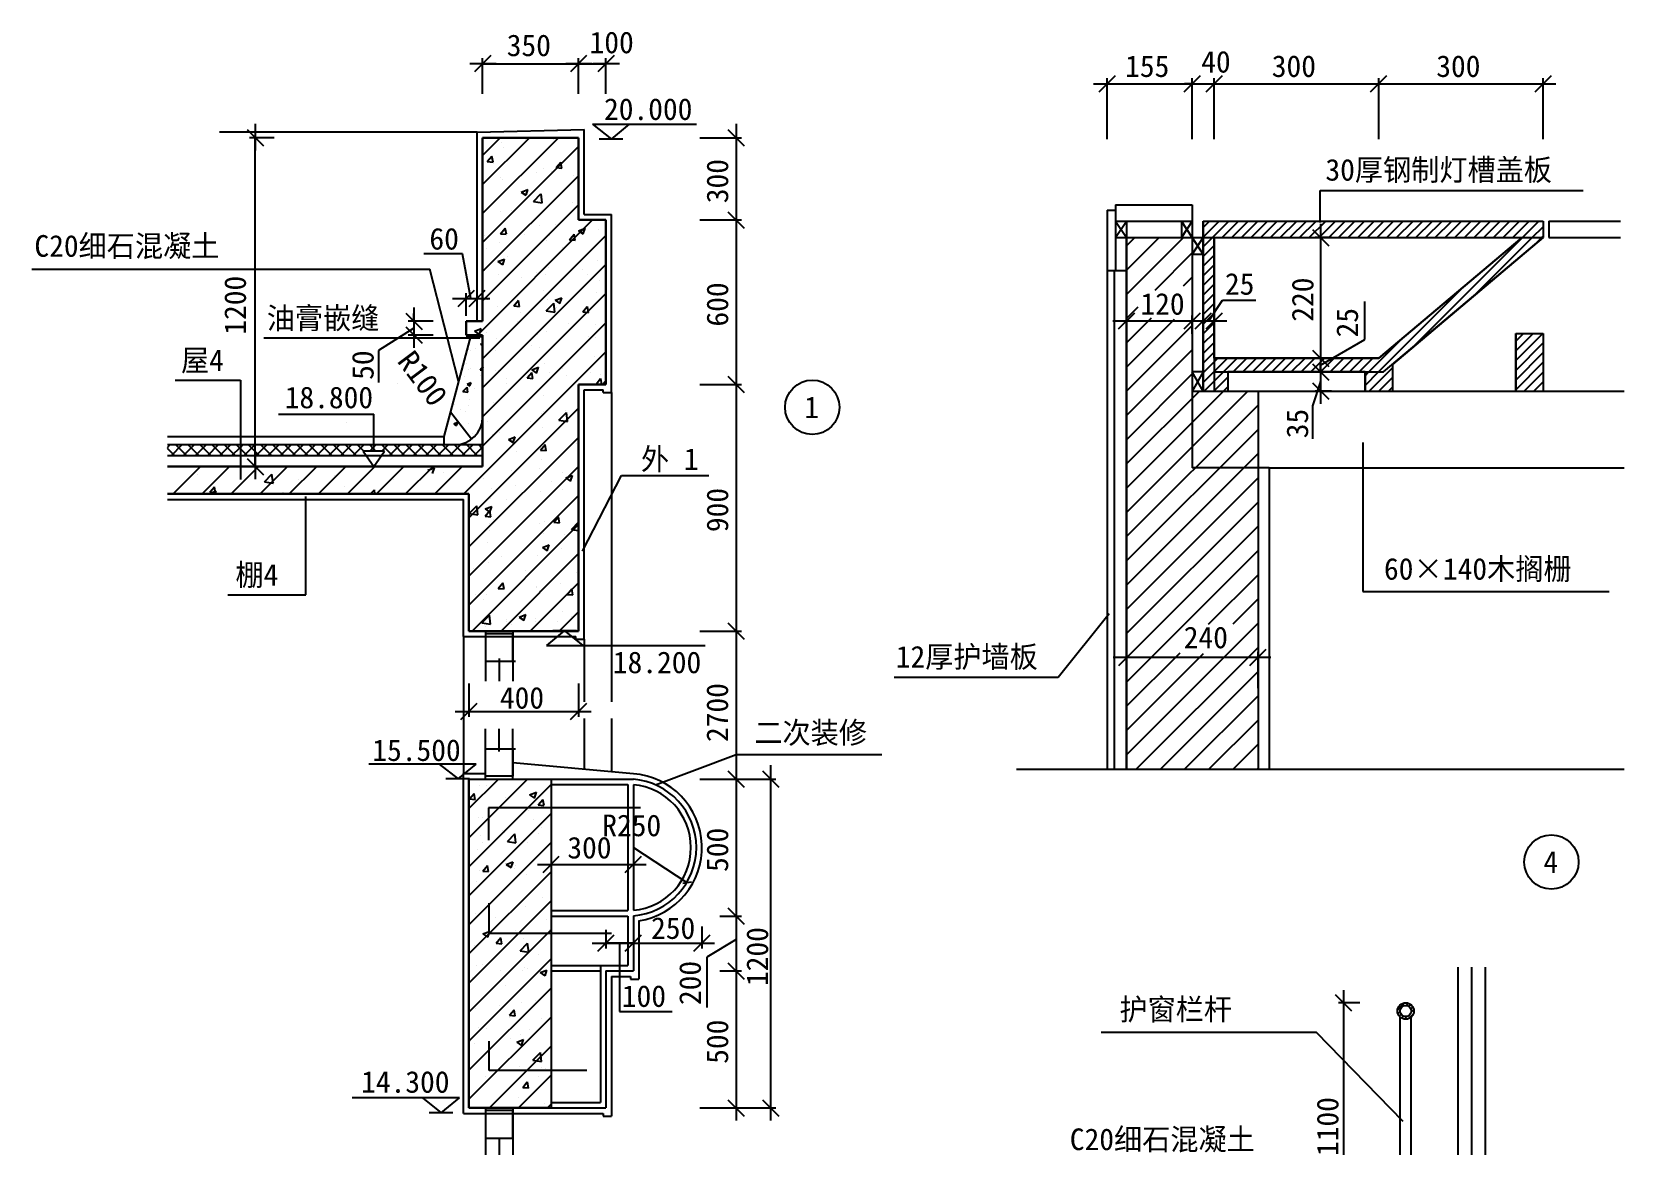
# Model space of a CAD drawing. Header units: metres. Extents: x -3982 to 122908, y 2504 to 184185.
# Drawn here: x -3982 to 112192, y 102941 to 184185 of the extents above; entities that cross this region are included whole.
import ezdxf

# ---------------------------------------------------------------- set-up
doc = ezdxf.new("R2010")
doc.units = ezdxf.units.M
for name, color, linetype in [('1', 4, 'Continuous'), ('BLOCK', 7, 'Continuous'), ('CUXING', 1, 'Continuous'), ('DIM', 3, 'Continuous'), ('TEXT', 7, 'Continuous')]:
    doc.layers.add(name, color=color, linetype=linetype)

# ---------------------------------------------------------------- blocks, each defined once
blk = doc.blocks.new('_DIMX')
blk.add_line((-111.11, 0), (102.7, 0))
blk.add_lwpolyline([(-65.71, -65.18), (66.45, 67.04)])

msp = doc.modelspace()

# ---------------------------------------------------------------- linework, layer by layer
for p, q in [((28904.41, 179660.77), (28904.41, 182260.77)), ((28904.41, 181860.77), (35904.41, 181860.77)), ((35904.41, 179660.77), (35904.41, 182260.77)), ((35904.41, 179660.77), (35904.41, 182260.77)), ((35904.41, 181860.77), (37904.41, 181860.77)), ((37904.41, 179660.77), (37904.41, 182260.77)), ((74484.27, 176348.04), (74484.27, 180802.23)), ((74484.27, 180402.23), (80684.27, 180402.23)), ((80684.27, 180402.23), (80124.27, 180402.23)), ((80684.27, 176348.04), (80684.27, 180802.23)), ((80684.27, 176348.04), (80684.27, 180802.23)), ((80684.27, 180402.23), (82284.27, 180402.23)), ((82284.27, 176348.04), (82284.27, 180802.23)), ((82284.27, 176348.04), (82284.27, 180802.23)), ((82284.27, 180402.23), (82844.27, 180402.23)), ((82284.27, 180402.23), (94284.27, 180402.23)), ((94284.27, 176348.04), (94284.27, 180802.23)), ((94284.27, 176348.04), (94284.27, 180802.23)), ((94284.27, 180402.23), (106284.27, 180402.23)), ((106284.27, 176348.04), (106284.27, 180802.23)), ((36927.6, 177447.55), (44519.66, 177447.55)), ((47674.55, 176180.77), (47114.55, 176740.77)), ((13704.41, 176460.77), (11904.41, 176460.77)), ((12304.41, 152460.77), (12304.41, 176460.77)), ((28904.41, 175170.18), (30194.99, 176460.77)), ((28904.41, 170927.54), (34437.63, 176460.77)), ((28904.41, 173048.86), (32316.31, 176460.77)), ((28904.41, 163060.77), (28904.41, 176460.77)), ((28904.41, 176460.77), (35904.41, 176460.77)), ((28904.41, 168806.22), (35904.41, 175806.22)), ((30295.52, 176110.91), (30295.52, 176110.91)), ((30414.08, 175768.76), (30414.08, 175768.76)), ((32047.9, 176341.61), (32047.9, 176341.61)), ((34049.78, 176293.59), (34049.78, 176293.59)), ((35904.41, 176460.77), (35904.41, 170460.77)), ((44743.23, 176460.77), (47794.55, 176460.77)), ((47394.55, 176460.77), (47394.55, 170460.77)), ((29244.98, 174720.92), (29582.45, 175123.09)), ((29244.98, 174720.92), (29663.38, 174684.31)), ((29666.07, 174682.42), (29585.13, 175121.2)), ((34265.8, 174281.65), (34603.27, 174683.82)), ((34265.8, 174281.65), (34684.21, 174245.05)), ((34686.89, 174243.15), (34605.95, 174681.93)), ((28904.41, 166684.9), (35904.41, 173684.9)), ((29297.95, 173496.06), (29297.95, 173496.06)), ((30206.41, 173580.73), (30206.41, 173580.73)), ((30328.96, 173438.5), (30328.96, 173438.5)), ((31825.2, 173894.5), (31825.2, 173894.5)), ((32857.53, 173929.76), (32857.53, 173929.76)), ((33380.26, 174196.8), (33380.26, 174196.8)), ((33964.67, 173963.34), (33964.67, 173963.34)), ((35561.96, 173736.62), (35561.96, 173736.62)), ((31722.22, 172492.04), (32212.35, 172680.18)), ((31722.22, 172492.04), (32070.42, 172257.18)), ((32073.11, 172255.3), (32215.04, 172678.3)), ((32618.01, 171801.11), (33163.23, 172369.35)), ((33243.29, 171702.56), (33165.95, 172367.35)), ((28904.41, 164563.58), (35904.41, 171563.58)), ((30243.84, 171108.24), (30243.84, 171108.24)), ((31016.05, 171168.87), (31016.05, 171168.87)), ((32618.01, 171801.11), (33240.57, 171704.56)), ((33879.55, 171633.08), (33879.55, 171633.08)), ((35436.9, 171750.89), (35436.9, 171750.89)), ((28522.92, 162060.77), (36922.92, 170460.77)), ((30216.24, 169455.57), (30553.7, 169857.74)), ((30462.06, 170317.54), (30462.06, 170317.54)), ((30637.32, 169417.08), (30556.38, 169855.86)), ((33091.24, 170020.15), (33091.24, 170020.15)), ((34198.81, 170159.65), (34198.81, 170159.65)), ((35900.57, 169673.71), (36390.7, 169861.85)), ((35900.57, 169673.71), (36248.77, 169438.84)), ((35904.41, 170460.77), (37904.41, 170460.77)), ((36251.45, 169436.96), (36393.39, 169859.97)), ((37388.48, 169795.7), (37388.48, 169795.7)), ((37904.41, 170460.77), (37904.41, 158460.77)), ((44743.23, 170460.77), (47794.55, 170460.77)), ((44743.23, 170460.77), (47794.55, 170460.77)), ((47394.55, 170460.77), (47394.55, 158460.77)), ((81484.27, 169209.08), (82644.16, 170368.97)), ((81484.27, 169916.19), (81937.05, 170368.97)), ((81484.27, 170368.97), (106284.27, 170368.97)), ((81484.27, 157968.97), (81484.27, 170368.97)), ((82151.27, 169168.97), (83351.27, 170368.97)), ((82858.37, 169168.97), (84058.37, 170368.97)), ((83565.48, 169168.97), (84765.48, 170368.97)), ((84272.59, 169168.97), (85472.59, 170368.97)), ((84979.69, 169168.97), (86179.69, 170368.97)), ((85686.8, 169168.97), (86886.8, 170368.97)), ((86393.91, 169168.97), (87593.91, 170368.97)), ((87101.01, 169168.97), (88301.01, 170368.97)), ((87808.12, 169168.97), (89008.12, 170368.97)), ((88515.23, 169168.97), (89715.23, 170368.97)), ((89222.33, 169168.97), (90422.33, 170368.97)), ((89929.44, 169168.97), (91129.44, 170368.97)), ((90636.55, 169168.97), (91836.55, 170368.97)), ((91343.65, 169168.97), (92543.65, 170368.97)), ((92050.76, 169168.97), (93250.76, 170368.97)), ((92757.87, 169168.97), (93957.87, 170368.97)), ((93464.97, 169168.97), (94664.97, 170368.97)), ((94172.08, 169168.97), (95372.08, 170368.97)), ((94879.19, 169168.97), (96079.19, 170368.97)), ((95586.29, 169168.97), (96786.29, 170368.97)), ((96293.4, 169168.97), (97493.4, 170368.97)), ((97000.51, 169168.97), (98200.51, 170368.97)), ((97707.62, 169168.97), (98907.62, 170368.97)), ((98414.72, 169168.97), (99614.72, 170368.97)), ((99121.83, 169168.97), (100321.83, 170368.97)), ((99828.94, 169168.97), (101028.94, 170368.97)), ((100536.04, 169168.97), (101736.04, 170368.97)), ((101243.15, 169168.97), (102443.15, 170368.97)), ((101950.26, 169168.97), (103150.26, 170368.97)), ((102657.36, 169168.97), (103857.36, 170368.97)), ((103364.47, 169168.97), (104564.47, 170368.97)), ((104071.58, 169168.97), (105271.58, 170368.97)), ((104778.68, 169168.97), (105978.68, 170368.97)), ((105485.79, 169168.97), (106284.27, 169967.45)), ((106284.27, 170368.97), (106284.27, 169168.97)), ((28904.41, 160320.94), (37904.41, 169320.94)), ((29008.94, 169319.41), (29008.94, 169319.41)), ((30158.72, 168777.99), (30158.72, 168777.99)), ((30216.24, 169455.57), (30634.64, 169418.97)), ((31937.99, 169377.26), (31937.99, 169377.26)), ((33595.41, 168990.01), (33595.41, 168990.01)), ((33794.43, 169302.82), (33794.43, 169302.82)), ((34768.55, 168483.18), (34768.55, 168483.18)), ((35237.06, 169016.31), (35574.53, 169418.48)), ((35237.06, 169016.31), (35655.47, 168979.7)), ((35347.79, 169220.71), (35347.79, 169220.71)), ((35658.14, 168977.81), (35577.2, 169416.59)), ((35674.75, 169219.38), (35674.75, 169219.38)), ((75884.27, 168558.83), (76494.41, 169168.97)), ((75884.27, 165023.29), (80029.95, 169168.97)), ((75884.27, 166791.06), (78262.18, 169168.97)), ((75884.27, 130368.97), (75884.27, 169168.97)), ((75884.27, 169168.97), (80684.27, 169168.97)), ((80684.27, 169168.97), (80684.27, 157968.97)), ((81484.27, 168501.97), (82151.27, 169168.97)), ((81484.27, 167794.87), (82284.27, 168594.87)), ((82284.27, 169168.97), (104744.79, 169168.97)), ((82284.27, 160368.97), (82284.27, 169168.97)), ((90840.91, 169168.97), (89640.86, 169168.97)), ((90040.86, 169168.97), (90040.86, 160368.97)), ((104744.79, 169168.97), (94284.27, 160368.97)), ((106284.27, 169168.97), (95284.27, 159915.13)), ((96799.76, 161190.05), (104778.68, 169168.97)), ((101254.21, 164937.38), (105485.79, 169168.97)), ((27432.37, 167992.87), (24620.4, 167992.87)), ((28034.93, 164725.84), (27432.37, 167992.87)), ((29174.56, 168407.99), (29174.56, 168407.99)), ((30019.02, 167415.99), (30509.15, 167604.13)), ((30019.02, 167415.99), (30367.21, 167181.13)), ((30369.9, 167179.25), (30511.83, 167602.26)), ((30686.25, 167782.45), (30686.25, 167782.45)), ((37303.37, 167465.44), (37303.37, 167465.44)), ((77962.82, 165334.08), (80684.27, 168055.53)), ((81484.27, 167087.76), (82284.27, 167887.76)), ((28904.41, 158199.62), (37904.41, 167199.62)), ((29069.4, 166759.37), (29069.4, 166759.37)), ((30073.6, 166447.73), (30073.6, 166447.73)), ((31753.93, 166229.13), (31753.93, 166229.13)), ((32806.15, 166601.49), (32806.15, 166601.49)), ((33506.31, 166459.83), (33506.31, 166459.83)), ((33709.31, 166972.57), (33709.31, 166972.57)), ((36157.43, 166808.86), (36157.43, 166808.86)), ((36542.91, 166443.61), (36542.91, 166443.61)), ((80047.42, 165650.91), (80684.27, 166287.76)), ((81484.27, 166380.65), (82284.27, 167180.65)), ((81484.27, 165673.55), (82284.27, 166473.55)), ((27704.41, 163467.01), (27704.41, 165125.84)), ((28904.41, 163467.01), (28904.41, 165125.84)), ((28904.41, 156078.3), (37904.41, 165078.3)), ((33359.61, 165332.76), (33359.61, 165332.76)), ((37218.25, 165135.18), (37218.25, 165135.18)), ((37441.92, 166033.49), (37441.92, 166033.49)), ((81484.27, 164966.44), (82284.27, 165766.44)), ((81484.27, 164259.33), (82284.27, 165059.33)), ((94271.58, 159368.97), (100503.83, 165601.22)), ((27704.41, 164725.84), (28904.41, 164725.84)), ((29277.31, 164632.02), (29277.31, 164632.02)), ((29988.48, 164117.47), (29988.48, 164117.47)), ((31187.5, 164190.23), (31524.96, 164592.4)), ((31187.5, 164190.23), (31605.9, 164153.62)), ((31608.58, 164151.73), (31527.64, 164590.51)), ((33546.07, 163823.65), (34091.29, 164391.88)), ((33546.07, 163823.65), (34168.62, 163727.1)), ((33624.19, 164642.31), (33624.19, 164642.31)), ((34171.33, 163725.1), (34094, 164389.89)), ((34197.37, 164597.66), (34687.5, 164785.8)), ((34197.37, 164597.66), (34545.56, 164362.79)), ((34315.94, 164047.98), (34315.94, 164047.98)), ((34548.24, 164360.92), (34690.18, 164783.92)), ((36208.32, 163750.96), (36545.79, 164153.13)), ((36629.4, 163712.46), (36548.46, 164151.24)), ((75884.27, 163255.53), (76734.99, 164106.25)), ((81484.27, 163552.23), (82284.27, 164352.23)), ((81884.27, 163087.31), (82882.3, 164599.23)), ((82882.3, 164599.23), (85316.04, 164599.23)), ((93260.75, 161731.82), (93260.75, 164518.29)), ((25304.41, 163060.77), (23484.51, 163060.77)), ((23884.51, 163060.77), (23884.51, 163620.77)), ((23884.51, 163060.77), (23884.51, 162060.77)), ((27704.41, 162060.77), (27704.41, 163060.77)), ((27704.41, 163060.77), (28904.41, 163060.77)), ((28904.41, 153956.98), (37904.41, 162956.98)), ((29912.44, 163468.24), (29912.44, 163468.24)), ((31443.01, 163024.52), (31443.01, 163024.52)), ((31664.82, 163698.95), (31664.82, 163698.95)), ((35179.77, 162866.64), (35179.77, 162866.64)), ((36208.32, 163750.96), (36626.72, 163714.36)), ((37133.13, 162804.93), (37133.13, 162804.93)), ((75884.27, 162136.28), (75884.27, 163487.31)), ((75884.27, 161487.76), (77700.95, 163304.44)), ((75884.27, 159719.99), (79376.31, 163212.03)), ((75884.27, 163087.31), (80684.27, 163087.31)), ((75884.27, 157952.23), (80684.27, 162752.23)), ((80684.27, 162136.28), (80684.27, 163487.31)), ((81484.27, 162845.12), (82284.27, 163645.12)), ((81484.27, 162326.48), (81484.27, 163487.31)), ((81484.27, 163087.31), (82284.27, 163087.31)), ((81484.27, 162138.01), (82284.27, 162938.01)), ((82284.27, 162326.48), (82284.27, 163487.31)), ((23884.51, 162560.77), (21297.45, 160935.54)), ((25304.41, 162060.77), (23484.51, 162060.77)), ((23884.51, 162060.77), (23884.51, 161500.77)), ((28904.41, 162060.77), (27704.41, 162060.77)), ((28315.81, 162339.94), (28805.94, 162528.08)), ((28315.81, 162339.94), (28664.01, 162105.08)), ((28666.68, 162103.2), (28808.62, 162526.21)), ((28904.41, 152460.77), (28904.41, 162060.77)), ((29182.19, 162242.13), (29182.19, 162242.13)), ((29903.36, 161787.22), (29903.36, 161787.22)), ((32918.94, 162084.25), (32918.94, 162084.25)), ((33539.07, 162312.05), (33539.07, 162312.05)), ((36655.7, 161926.36), (36655.7, 161926.36)), ((36895.31, 161869.11), (36895.31, 161869.11)), ((37152.91, 161856.85), (37152.91, 161856.85)), ((81484.27, 161430.91), (82284.27, 162230.91)), ((81484.27, 160723.8), (82284.27, 161523.8)), ((90040.86, 159868.97), (93260.75, 161731.82)), ((93564.47, 159368.97), (96049.39, 161853.88)), ((104284.27, 160189.28), (106263.96, 162168.97)), ((104284.27, 160896.38), (105556.86, 162168.97)), ((104284.27, 161603.49), (104849.75, 162168.97)), ((104284.27, 157968.97), (104284.27, 162168.97)), ((104284.27, 162168.97), (106284.27, 162168.97)), ((104284.27, 159482.17), (106284.27, 161482.17)), ((106284.27, 162168.97), (106284.27, 157968.97)), ((21297.45, 160935.54), (21297.45, 158598.82)), ((26367.62, 161339.09), (26367.62, 161339.09)), ((27529.52, 150460.77), (37904.41, 160835.66)), ((27898.33, 160992.55), (27898.33, 160992.55)), ((28051.6, 160914.25), (28051.6, 160914.25)), ((28396.66, 161066), (28396.66, 161066)), ((28749.11, 161385.07), (28910.08, 161446.86)), ((28749.11, 161385.07), (28912.44, 161274.91)), ((28899.69, 161124.38), (28899.69, 161124.38)), ((28988.3, 160455.38), (28988.3, 160455.38)), ((29823.33, 160938.07), (29823.33, 160938.07)), ((32474.46, 161287.1), (32474.46, 161287.1)), ((33070.6, 161156.11), (33070.6, 161156.11)), ((37048.01, 160474.67), (37048.01, 160474.67)), ((75884.27, 156184.46), (80684.27, 160984.46)), ((81484.27, 160016.69), (82284.27, 160816.69)), ((82284.27, 159402.48), (83250.76, 160368.97)), ((82284.27, 160109.59), (82543.65, 160368.97)), ((94284.27, 160368.97), (82284.27, 160368.97)), ((82957.87, 159368.97), (83957.87, 160368.97)), ((83664.97, 159368.97), (84664.97, 160368.97)), ((84372.08, 159368.97), (85372.08, 160368.97)), ((85079.19, 159368.97), (86079.19, 160368.97)), ((85786.29, 159368.97), (86786.29, 160368.97)), ((86493.4, 159368.97), (87493.4, 160368.97)), ((87200.51, 159368.97), (88200.51, 160368.97)), ((87907.62, 159368.97), (88907.62, 160368.97)), ((88614.72, 159368.97), (89614.72, 160368.97)), ((89321.83, 159368.97), (90321.83, 160368.97)), ((90840.91, 160368.97), (89640.86, 160368.97)), ((90840.91, 160368.97), (89640.86, 160368.97)), ((90028.94, 159368.97), (91028.94, 160368.97)), ((90040.86, 160368.97), (90040.86, 159368.97)), ((90736.04, 159368.97), (91736.04, 160368.97)), ((91443.15, 159368.97), (92443.15, 160368.97)), ((92150.26, 159368.97), (93150.26, 160368.97)), ((92857.36, 159368.97), (93857.36, 160368.97)), ((104284.27, 158775.06), (106284.27, 160775.06)), ((27764.21, 160000.89), (27764.21, 160000.89)), ((27847.41, 159546.74), (27847.41, 159546.74)), ((28002.96, 159582.67), (28002.96, 159582.67)), ((28721.96, 159530.11), (28914.8, 159759.93)), ((28721.96, 159530.11), (28936.61, 159511.34)), ((28934.47, 159667), (28917.7, 159757.92)), ((29818.24, 159456.96), (29818.24, 159456.96)), ((30050.35, 159466.36), (30050.35, 159466.36)), ((32158.76, 158924.88), (32496.22, 159327.05)), ((32494.16, 159521.61), (32984.29, 159709.75)), ((32494.16, 159521.6), (32842.36, 159286.74)), ((32579.83, 158886.38), (32498.89, 159325.16)), ((32845.03, 159284.87), (32986.97, 159707.87)), ((33453.95, 159981.79), (33453.95, 159981.79)), ((33787.1, 159308.48), (33787.1, 159308.48)), ((34747.91, 159619.14), (34747.91, 159619.14)), ((36806.2, 159338.93), (36806.2, 159338.93)), ((75884.27, 154416.69), (80684.27, 159216.69)), ((81484.27, 159309.59), (82284.27, 160109.59)), ((81484.27, 158602.48), (82284.27, 159402.48)), ((82284.27, 158695.37), (82957.87, 159368.97)), ((93284.27, 159368.97), (83284.27, 159368.97)), ((83284.27, 159368.97), (83284.27, 157968.97)), ((90840.91, 159368.97), (89640.86, 159368.97)), ((90840.91, 159368.97), (89640.86, 159368.97)), ((90040.86, 159368.97), (90040.86, 159928.97)), ((90040.86, 159368.97), (90040.86, 157968.97)), ((93284.27, 158381.66), (94271.58, 159368.97)), ((93284.27, 159088.77), (93564.47, 159368.97)), ((93284.27, 157968.97), (93284.27, 159368.97)), ((93578.68, 157968.97), (95284.27, 159674.56)), ((95284.27, 159915.13), (95284.27, 157968.97)), ((104284.27, 158067.96), (106284.27, 160067.96)), ((104892.39, 157968.97), (106284.27, 159360.85)), ((22688.44, 158515.96), (22688.44, 158515.96)), ((27464.95, 157942.42), (27776.51, 158267.12)), ((27600.86, 159032.76), (27600.86, 159032.76)), ((27775.85, 158484.47), (28055.93, 158591.98)), ((27775.85, 158484.47), (27974.82, 158350.27)), ((27823.64, 157885.11), (27779.45, 158264.99)), ((27954.32, 158251.1), (27954.32, 158251.1)), ((27977.73, 158348.27), (28058.84, 158589.99)), ((28310.06, 158168.53), (28310.06, 158168.53)), ((28722.67, 159122.62), (28722.67, 159122.62)), ((30632.97, 158526.21), (30632.97, 158526.21)), ((30665.61, 158918.41), (30665.61, 158918.41)), ((32158.76, 158924.88), (32577.16, 158888.28)), ((35053.82, 159108.23), (35053.82, 159108.23)), ((37904.41, 158460.77), (35904.41, 158460.77)), ((35904.41, 158460.77), (35904.41, 140460.77)), ((37179.58, 158485.62), (37517.04, 158887.79)), ((37179.58, 158485.62), (37463.61, 158460.77)), ((37598.13, 158460.77), (37519.71, 158885.89)), ((37523.86, 159150.59), (37523.86, 159150.59)), ((37650.84, 158460.77), (37904.41, 158714.34)), ((44743.23, 158460.77), (47794.55, 158460.77)), ((44743.23, 158460.77), (47794.55, 158460.77)), ((47394.55, 158460.77), (47394.55, 140460.77)), ((81557.87, 157968.97), (82284.27, 158695.37)), ((82284.27, 157988.27), (83284.27, 158988.27)), ((90040.86, 158668.97), (89462.22, 156885.63)), ((90040.86, 158444.69), (90040.86, 158668.97)), ((94285.79, 157968.97), (95284.27, 158967.45)), ((94992.9, 157968.97), (95284.27, 158260.34)), ((105599.5, 157968.97), (106284.27, 158653.74)), ((26821.92, 156988.78), (26821.92, 156988.78)), ((27464.95, 157942.42), (27820.7, 157887.24)), ((27905.68, 156919.52), (27905.68, 156919.52)), ((27917.57, 157322.38), (27917.57, 157322.38)), ((28957.21, 156898.56), (28957.21, 156898.56)), ((29733.12, 157126.7), (29733.12, 157126.7)), ((33368.83, 157651.54), (33368.83, 157651.54)), ((75884.27, 149113.39), (84739.85, 157968.97)), ((75884.27, 150881.16), (82972.08, 157968.97)), ((75884.27, 152648.93), (81204.31, 157968.97)), ((75884.27, 147345.62), (85484.27, 156945.62)), ((80684.27, 157968.97), (83284.27, 157968.97)), ((82264.97, 157968.97), (82284.27, 157988.27)), ((83284.27, 157968.97), (85484.27, 157968.97)), ((85484.27, 157968.97), (85484.27, 130368.97)), ((89462.22, 156885.63), (89462.22, 154486.17)), ((90840.91, 157968.97), (89640.86, 157968.97)), ((90040.86, 157968.97), (90040.86, 157408.97)), ((28104.41, 154460.77), (26563.84, 156434.62)), ((26802.59, 155583.87), (27082.66, 155691.38)), ((27004.47, 155447.67), (27085.58, 155689.39)), ((27257.78, 156590.89), (27257.78, 156590.89)), ((27665.31, 156451.48), (27665.31, 156451.48)), ((27904.41, 148714.34), (35904.41, 156714.34)), ((29256.67, 155767.98), (29256.67, 155767.98)), ((32423.96, 155731.51), (32423.96, 155731.51)), ((33212.33, 156347.35), (33212.33, 156347.35)), ((33338.97, 156468.72), (33338.97, 156468.72)), ((34474.12, 155846.19), (35019.34, 156414.42)), ((34474.12, 155846.19), (35096.68, 155749.63)), ((34964.71, 156578.05), (34964.71, 156578.05)), ((35099.38, 155747.64), (35022.04, 156412.43)), ((18967.61, 155660.86), (18967.61, 155660.86)), ((26205.5, 155013.24), (26205.5, 155013.24)), ((26802.59, 155583.87), (27001.56, 155449.67)), ((27752.42, 154935.72), (27752.42, 154935.72)), ((27857.04, 155587.94), (27857.04, 155587.94)), ((27904.41, 146593.02), (35904.41, 154593.02)), ((28161.4, 154865.33), (28161.4, 154865.33)), ((28731.71, 155345.82), (28731.71, 155345.82)), ((29648.01, 154796.45), (29648.01, 154796.45)), ((30163.14, 154949.12), (30163.14, 154949.12)), ((30790.95, 154445.56), (31281.08, 154633.7)), ((31141.82, 154208.82), (31283.75, 154631.82)), ((33283.71, 155321.28), (33283.71, 155321.28)), ((33899.9, 154791.24), (33899.9, 154791.24)), ((75884.27, 145577.86), (85484.27, 155177.86)), ((5904.41, 153852.68), (6112.5, 154060.77)), ((6422.58, 153260.77), (5904.41, 153778.93)), ((6196.38, 153260.77), (6996.38, 154060.77)), ((7306.46, 153260.77), (6506.46, 154060.77)), ((7080.26, 153260.77), (7880.26, 154060.77)), ((8190.34, 153260.77), (7390.34, 154060.77)), ((7964.15, 153260.77), (8764.15, 154060.77)), ((9074.23, 153260.77), (8274.23, 154060.77)), ((8848.03, 153260.77), (9648.03, 154060.77)), ((9958.11, 153260.77), (9158.11, 154060.77)), ((9731.91, 153260.77), (10531.91, 154060.77)), ((10841.99, 153260.77), (10041.99, 154060.77)), ((10615.8, 153260.77), (11238.49, 153883.46)), ((11238.49, 153748.16), (10925.88, 154060.77)), ((11238.49, 153883.46), (11415.8, 154060.77)), ((11725.88, 153260.77), (11238.49, 153748.16)), ((11499.68, 153260.77), (12299.68, 154060.77)), ((12304.41, 153566.12), (11809.76, 154060.77)), ((12609.76, 153260.77), (12304.41, 153566.12)), ((12383.56, 153260.77), (13183.56, 154060.77)), ((13493.64, 153260.77), (12693.64, 154060.77)), ((13267.45, 153260.77), (14067.45, 154060.77)), ((14377.53, 153260.77), (13577.53, 154060.77)), ((14151.33, 153260.77), (14951.33, 154060.77)), ((15261.41, 153260.77), (14461.41, 154060.77)), ((15035.21, 153260.77), (15835.21, 154060.77)), ((16145.29, 153260.77), (15345.29, 154060.77)), ((15919.1, 153260.77), (16719.1, 154060.77)), ((17029.18, 153260.77), (16229.18, 154060.77)), ((16802.98, 153260.77), (17602.98, 154060.77)), ((17913.06, 153260.77), (17113.06, 154060.77)), ((17686.86, 153260.77), (18486.86, 154060.77)), ((18796.94, 153260.77), (17996.94, 154060.77)), ((18570.75, 153260.77), (19370.75, 154060.77)), ((19680.83, 153260.77), (18880.83, 154060.77)), ((19454.63, 153260.77), (20254.63, 154060.77)), ((20236.67, 153588.81), (19764.71, 154060.77)), ((20969.3, 153740.07), (20648.59, 154060.77)), ((20666.56, 153588.81), (20969.3, 153891.55)), ((20969.3, 153891.55), (21138.52, 154060.77)), ((21120.55, 153588.81), (20969.3, 153740.07)), ((22332.48, 153260.77), (21532.48, 154060.77)), ((21550.44, 153588.81), (22022.4, 154060.77)), ((22106.28, 153260.77), (22906.28, 154060.77)), ((23216.36, 153260.77), (22416.36, 154060.77)), ((22990.17, 153260.77), (23790.17, 154060.77)), ((24100.24, 153260.77), (23300.24, 154060.77)), ((23874.05, 153260.77), (24674.05, 154060.77)), ((24984.13, 153260.77), (24184.13, 154060.77)), ((24757.93, 153260.77), (25557.93, 154060.77)), ((25868.01, 153260.77), (25068.01, 154060.77)), ((25641.82, 153260.77), (26441.82, 154060.77)), ((26751.9, 153260.77), (25951.9, 154060.77)), ((26525.7, 153260.77), (27325.7, 154060.77)), ((27635.78, 153260.77), (26835.78, 154060.77)), ((27409.58, 153260.77), (28209.58, 154060.77)), ((28519.66, 153260.77), (27719.66, 154060.77)), ((28293.47, 153260.77), (28904.41, 153871.71)), ((28904.41, 153759.9), (28603.55, 154060.77)), ((30790.95, 154445.55), (31139.15, 154210.69)), ((31370.85, 153586.47), (31370.85, 153586.47)), ((33123.23, 153817.17), (33123.23, 153817.17)), ((33130.02, 153659.54), (33467.48, 154061.71)), ((33130.02, 153659.54), (33548.42, 153622.93)), ((33551.09, 153621.04), (33470.15, 154059.82)), ((35774.35, 154166.2), (35774.35, 154166.2)), ((75884.27, 143810.09), (85484.27, 153410.09)), ((5904.41, 152460.77), (28904.41, 152460.77)), ((6316.31, 150460.77), (8316.31, 152460.77)), ((8437.63, 150460.77), (10437.63, 152460.77)), ((10558.96, 150460.77), (12558.96, 152460.77)), ((13704.41, 152460.77), (11904.41, 152460.77)), ((12680.28, 150460.77), (14680.28, 152460.77)), ((14801.6, 150460.77), (16801.6, 152460.77)), ((16922.92, 150460.77), (18922.92, 152460.77)), ((19044.24, 150460.77), (21044.24, 152460.77)), ((20338.52, 153260.77), (20386.54, 153308.79)), ((21165.56, 150460.77), (23165.56, 152460.77)), ((22546.49, 152424.72), (22546.49, 152424.72)), ((23286.88, 150460.77), (25286.88, 152460.77)), ((24909.39, 152187.84), (25399.52, 152375.98)), ((25260.26, 151951.1), (25402.2, 152374.11)), ((25408.2, 150460.77), (27408.2, 152460.77)), ((27294.54, 152331.23), (27294.54, 152331.23)), ((27904.41, 144471.7), (35904.41, 152471.7)), ((28904.41, 153250.46), (28894.1, 153260.77)), ((29562.89, 152466.19), (29562.89, 152466.19)), ((33049.96, 152292.07), (33049.96, 152292.07)), ((33198.59, 152991.02), (33198.59, 152991.02)), ((8116.98, 151864.77), (8116.98, 151864.77)), ((12990.11, 151344.62), (13535.33, 151912.86)), ((12990.11, 151344.62), (13612.67, 151248.07)), ((13615.37, 151246.09), (13538.03, 151910.88)), ((13722.14, 151262.97), (13722.14, 151262.97)), ((15474.52, 151493.67), (15474.52, 151493.67)), ((18125.64, 151842.7), (18125.64, 151842.7)), ((22433.08, 151525.18), (22433.08, 151525.18)), ((26027.14, 152018.06), (26027.14, 152018.06)), ((28967.66, 151591.34), (28967.66, 151591.34)), ((31031.3, 152173.35), (31031.3, 152173.35)), ((31281.74, 151056.29), (31281.74, 151056.29)), ((33932.86, 151405.32), (33932.86, 151405.32)), ((34768.06, 152015.46), (34768.06, 152015.46)), ((34969.3, 151627.22), (35459.43, 151815.37)), ((34969.3, 151627.22), (35317.5, 151392.36)), ((35320.17, 151390.48), (35462.1, 151813.49)), ((75884.27, 142042.32), (85484.27, 151642.32)), ((27904.41, 150460.77), (5904.41, 150460.77)), ((8967.93, 150490.73), (9458.06, 150678.88)), ((8967.93, 150490.73), (9012.36, 150460.77)), ((8997.17, 150590.52), (9334.64, 150992.69)), ((8997.17, 150590.52), (9415.58, 150553.91)), ((9301.29, 150680.95), (9301.29, 150680.95)), ((9418.24, 150552.04), (9337.3, 150990.82)), ((9388.17, 150460.77), (9460.73, 150677.02)), ((14277.71, 150460.77), (14355.46, 150553.42)), ((14374.87, 150460.77), (14358.12, 150551.55)), ((15261.63, 150552.22), (15261.63, 150552.22)), ((18797.38, 151000.35), (18797.38, 151000.35)), ((20724.45, 150460.77), (21006.02, 150754.22)), ((21042.63, 150460.77), (21008.72, 150752.24)), ((27904.41, 140460.77), (27904.41, 150460.77)), ((27904.41, 142350.38), (35904.41, 150350.38)), ((29477.77, 150135.93), (29477.77, 150135.93)), ((29529.36, 150825.58), (29529.36, 150825.58)), ((30644.97, 150054.37), (30644.97, 150054.37)), ((33113.48, 150660.77), (33113.48, 150660.77)), ((34727.27, 150755.1), (34727.27, 150755.1)), ((75884.27, 140274.56), (85484.27, 149874.56)), ((27931.49, 149027.36), (28476.71, 149595.59)), ((27931.49, 149027.36), (28554.04, 148930.8)), ((28556.74, 148928.81), (28479.4, 149593.6)), ((29080.46, 148833.46), (29417.92, 149235.63)), ((29080.46, 148833.46), (29498.86, 148796.85)), ((29087.74, 149369.51), (29577.87, 149557.65)), ((29087.74, 149369.5), (29435.94, 149134.64)), ((29501.52, 148794.96), (29420.58, 149233.74)), ((29438.61, 149132.77), (29580.54, 149555.77)), ((34101.28, 148394.19), (34438.74, 148796.36)), ((34522.34, 148355.69), (34441.4, 148794.47)), ((28136.12, 140460.77), (35904.41, 148229.06)), ((29392.65, 147805.68), (29392.65, 147805.68)), ((29440.25, 148295.41), (29440.25, 148295.41)), ((29668.16, 148596.38), (29668.16, 148596.38)), ((31144.09, 147656.11), (31144.09, 147656.11)), ((32091.38, 148644.43), (32091.38, 148644.43)), ((33028.36, 148330.51), (33028.36, 148330.51)), ((33318.33, 147604.68), (33318.33, 147604.68)), ((33404.91, 148438.5), (33404.91, 148438.5)), ((34101.28, 148394.19), (34519.68, 148357.59)), ((35402.17, 147868.72), (35904.41, 148392.16)), ((35402.17, 147868.72), (35904.41, 147790.83)), ((75884.27, 138506.79), (85484.27, 148106.79)), ((29236.03, 146903.94), (29236.03, 146903.94)), ((33266.09, 146551.17), (33756.22, 146739.32)), ((33266.09, 146551.17), (33614.29, 146316.31)), ((33616.96, 146314.43), (33758.89, 146737.44)), ((34670.74, 146465.57), (34670.74, 146465.57)), ((34880.85, 147498.22), (34880.85, 147498.22)), ((29307.53, 145475.42), (29307.53, 145475.42)), ((30249.89, 145883.55), (30249.89, 145883.55)), ((30257.44, 140460.77), (35904.41, 146107.74)), ((32943.24, 146000.25), (32943.24, 146000.25)), ((75884.27, 136739.02), (85484.27, 146339.02)), ((28275.49, 145038.22), (28275.49, 145038.22)), ((32012.25, 144880.33), (32012.25, 144880.33)), ((35749.01, 144722.45), (35749.01, 144722.45)), ((81862.39, 140949.37), (85484.27, 144571.26)), ((28408.4, 143122.67), (28408.4, 143122.67)), ((29222.41, 143145.16), (29222.41, 143145.16)), ((30051.72, 143568.11), (30389.18, 143970.28)), ((30051.72, 143568.11), (30470.12, 143531.51)), ((30472.78, 143529.62), (30391.84, 143968.4)), ((32378.76, 140460.77), (35904.41, 143986.41)), ((32829.26, 143704.69), (32829.26, 143704.69)), ((32858.12, 143670), (32858.12, 143670)), ((33029.32, 143428.03), (33029.32, 143428.03)), ((34581.63, 143935.39), (34581.63, 143935.39)), ((35072.54, 143128.85), (35410, 143531.02)), ((35072.54, 143128.85), (35490.94, 143092.24)), ((35493.6, 143090.35), (35412.66, 143529.13)), ((28947.02, 142727.3), (28947.02, 142727.3)), ((34500.08, 140460.77), (35904.41, 141865.09)), ((34706.63, 141891.06), (34706.63, 141891.06)), ((83665.63, 140984.85), (85484.27, 142803.49)), ((28859.54, 141049.89), (29404.76, 141618.13)), ((28859.54, 141049.89), (29482.1, 140953.34)), ((29137.29, 140814.9), (29137.29, 140814.9)), ((29484.79, 140951.35), (29407.45, 141616.14)), ((30624.32, 141190.33), (30624.32, 141190.33)), ((30649.11, 141303.37), (30649.11, 141303.37)), ((30987.77, 140943.8), (30987.77, 140943.8)), ((31562.89, 141475.12), (32053.02, 141663.27)), ((31562.89, 141475.12), (31911.08, 141240.26)), ((31913.74, 141238.38), (32055.68, 141661.39)), ((32740.15, 141174.51), (32740.15, 141174.51)), ((32773, 141339.74), (32773, 141339.74)), ((34385.87, 141145.48), (34385.87, 141145.48)), ((35391.27, 141523.54), (35391.27, 141523.54)), ((75884.27, 131435.72), (85484.27, 141035.72)), ((35904.41, 140460.77), (27904.41, 140460.77)), ((28388.29, 140520.98), (28388.29, 140520.98)), ((44743.23, 140460.77), (47794.55, 140460.77)), ((44743.23, 140460.77), (47794.55, 140460.77)), ((47394.55, 140460.77), (47394.55, 129660.77)), ((33562.48, 139397.37), (45153.94, 139397.37)), ((75884.27, 136300.14), (75884.27, 138942.03)), ((75884.27, 134971.26), (79789.48, 138876.46)), ((75884.27, 133203.49), (81504.71, 138823.93)), ((75884.27, 138542.03), (85484.27, 138542.03)), ((76585.28, 130368.97), (85484.27, 139267.96)), ((85484.27, 136300.14), (85484.27, 138942.03)), ((78353.05, 130368.97), (85484.27, 137500.19)), ((27904.41, 136627.9), (27904.41, 134186.36)), ((35904.41, 136627.9), (35904.41, 134186.36)), ((80120.82, 130368.97), (85484.27, 135732.42)), ((27904.41, 134586.36), (35904.41, 134586.36)), ((81888.59, 130368.97), (85484.27, 133964.65)), ((83656.35, 130368.97), (85484.27, 132196.89)), ((28427.4, 130754.86), (20601.72, 130754.86)), ((85424.12, 130368.97), (85484.27, 130429.12)), ((27904.41, 127501.13), (30064.04, 129660.77)), ((27904.41, 129622.45), (27942.72, 129660.77)), ((27904.41, 125379.81), (32185.36, 129660.77)), ((27904.41, 129660.77), (33904.41, 129660.77)), ((27904.41, 105660.77), (27904.41, 129660.77)), ((27904.41, 123258.49), (33904.41, 129258.49)), ((28711.7, 129163.62), (28711.7, 129163.62)), ((29194.75, 129175.87), (29194.75, 129175.87)), ((33904.41, 129660.77), (33904.41, 105660.77)), ((44743.23, 129660.77), (47794.55, 129660.77)), ((44743.23, 129660.77), (50304.41, 129660.77)), ((46206.59, 129660.77), (47794.55, 129660.77)), ((47394.55, 129660.77), (47394.55, 119660.77)), ((49904.41, 129660.77), (49904.41, 105660.77)), ((27944.67, 128211.34), (28282.14, 128613.51)), ((27944.67, 128211.34), (28363.08, 128174.74)), ((28365.72, 128172.85), (28284.78, 128611.63)), ((30604.69, 128301.14), (30604.69, 128301.14)), ((32334.82, 128504.69), (32824.95, 128692.83)), ((32334.82, 128504.69), (32683.02, 128269.83)), ((32357.07, 128531.85), (32357.07, 128531.85)), ((32685.67, 128267.95), (32827.6, 128690.96)), ((32965.49, 127772.08), (33302.96, 128174.25)), ((33386.54, 127733.58), (33305.6, 128172.36)), ((27904.41, 121137.17), (33904.41, 127137.17)), ((28626.58, 126833.36), (28626.58, 126833.36)), ((28874.26, 126875.22), (28874.26, 126875.22)), ((40423.97, 127549.03), (29340.4, 127549.03)), ((29340.4, 127549.03), (29340.4, 125198.89)), ((32262.29, 127358.2), (32262.29, 127358.2)), ((32611.01, 126717.34), (32611.01, 126717.34)), ((32965.5, 127772.08), (33383.9, 127735.47)), ((28763.2, 125540.26), (28763.2, 125540.26)), ((30350.19, 125934.95), (30350.19, 125934.95)), ((30515.58, 125770.97), (30515.58, 125770.97)), ((30715.65, 125094.97), (31260.87, 125663.2)), ((31340.88, 124996.43), (31263.55, 125661.21)), ((32988.04, 125699.95), (32988.04, 125699.95)), ((33166.71, 126119.99), (33166.71, 126119.99)), ((27904.41, 119015.85), (33904.41, 125015.85)), ((28541.46, 124503.11), (28541.46, 124503.11)), ((28905.74, 124999.22), (28905.74, 124999.22)), ((30715.65, 125094.97), (31338.21, 124998.41)), ((32177.17, 125027.94), (32177.17, 125027.94)), ((33904.41, 124876.31), (33904.41, 123015.53)), ((39904.41, 124876.31), (39904.41, 123015.53)), ((28915.93, 122946), (29253.4, 123348.17)), ((29336.98, 122907.5), (29256.04, 123346.28)), ((30583.04, 123462.25), (30583.04, 123462.25)), ((30631.61, 123428.64), (31121.74, 123616.78)), ((30631.61, 123428.64), (30979.81, 123193.78)), ((30982.46, 123191.9), (31124.39, 123614.91)), ((31218.35, 123159.18), (31218.35, 123159.18)), ((31325.22, 123359.11), (31325.22, 123359.11)), ((33904.41, 123415.53), (39904.41, 123415.53)), ((27904.41, 116894.53), (33904.41, 122894.53)), ((28456.34, 122172.85), (28456.34, 122172.85)), ((28674.1, 123010.08), (28674.1, 123010.08)), ((28915.93, 122946), (29334.34, 122909.39)), ((32092.05, 122697.68), (32092.05, 122697.68)), ((33256.41, 121012.56), (33256.41, 121012.56)), ((27904.41, 114773.21), (33904.41, 120773.21)), ((28371.22, 119842.59), (28371.22, 119842.59)), ((29174.11, 120311.83), (29174.11, 120311.83)), ((29375.55, 118385.46), (29375.55, 120593.17)), ((29483.73, 120598.23), (29483.73, 120598.23)), ((32006.93, 120367.43), (32006.93, 120367.43)), ((46206.59, 119660.77), (47794.55, 119660.77)), ((46206.59, 119660.77), (47794.55, 119660.77)), ((47394.55, 119660.77), (47394.55, 115660.77)), ((27904.41, 112651.89), (33904.41, 118651.89)), ((28928.41, 118352.59), (29418.54, 118540.73)), ((29279.25, 118115.85), (29421.18, 118538.86)), ((29855.21, 119582.21), (29855.21, 119582.21)), ((31331.14, 118641.94), (31331.14, 118641.94)), ((33591.97, 119424.33), (33591.97, 119424.33)), ((33815.48, 118650.07), (33815.48, 118650.07)), ((37904.41, 118659.09), (37904.41, 117288.87)), ((39904.41, 118903.53), (39904.41, 117288.87)), ((39904.41, 118659.09), (39904.41, 117288.87)), ((44904.41, 118903.53), (44904.41, 117288.87)), ((28286.1, 117512.33), (28286.1, 117512.33)), ((28928.41, 118352.59), (29276.6, 118117.73)), ((38320.81, 118385.46), (29375.55, 118385.46)), ((29887.19, 117680.65), (30224.66, 118082.82)), ((29887.19, 117680.65), (30305.59, 117644.05)), ((30308.23, 117642.16), (30227.29, 118080.94)), ((31643.7, 117117.5), (32188.92, 117685.74)), ((31921.81, 118037.17), (31921.81, 118037.17)), ((32063.1, 118419.36), (32063.1, 118419.36)), ((32268.93, 117018.96), (32191.59, 117683.75)), ((39904.41, 117688.87), (37904.41, 117688.87)), ((38904.41, 117688.87), (38904.41, 112687.68)), ((39904.41, 117688.87), (44904.41, 117688.87)), ((47394.55, 117948.38), (45262, 116654.83)), ((27904.41, 110530.57), (33904.41, 116530.57)), ((31643.7, 117117.5), (32266.26, 117020.95)), ((32967.4, 116835.91), (32967.4, 116835.91)), ((45262, 116654.83), (45262, 112986.27)), ((28200.98, 115182.08), (28200.98, 115182.08)), ((28462.55, 116024.05), (28462.55, 116024.05)), ((28885.1, 116135.18), (28885.1, 116135.18)), ((30221.61, 115658.48), (30221.61, 115658.48)), ((31836.69, 115706.91), (31836.69, 115706.91)), ((31973.99, 115889.19), (31973.99, 115889.19)), ((32199.3, 115866.16), (32199.3, 115866.16)), ((33106.75, 115534.26), (33596.88, 115722.4)), ((33106.76, 115534.26), (33454.95, 115299.4)), ((33457.59, 115297.52), (33599.53, 115720.52)), ((46206.59, 115660.77), (47794.55, 115660.77)), ((46206.59, 115660.77), (47794.55, 115660.77)), ((47394.55, 115660.77), (47394.55, 105660.77)), ((27904.41, 108409.25), (33904.41, 114409.25)), ((30562.4, 114598.21), (30562.4, 114598.21)), ((28115.86, 112851.82), (28115.86, 112851.82)), ((28380.12, 112897.6), (28380.12, 112897.6)), ((30132.5, 113128.3), (30132.5, 113128.3)), ((30858.45, 112415.31), (31195.91, 112817.48)), ((31279.49, 112376.81), (31198.55, 112815.59)), ((31751.57, 113376.65), (31751.57, 113376.65)), ((32783.63, 113477.33), (32783.63, 113477.33)), ((92915.77, 113321.54), (91345.54, 113321.54)), ((91745.54, 91328.08), (91745.54, 113321.54)), ((95656.08, 112784.42), (96197.09, 113325.43)), ((95686.41, 112531.91), (95854.42, 112699.92)), ((96281.59, 113127.09), (96449.6, 113295.1)), ((96488.82, 113051.48), (96631.4, 113194.06)), ((96616.38, 112896.2), (96763.78, 113043.59)), ((96643.78, 112640.75), (96842.92, 112839.89)), ((27904.41, 106287.93), (33904.41, 112287.93)), ((30836.16, 112289.2), (30836.16, 112289.2)), ((30858.45, 112415.31), (31276.85, 112378.7)), ((33235.77, 112148.52), (33235.77, 112148.52)), ((38904.41, 112687.68), (42732.43, 112687.68)), ((95787.45, 112350.11), (95930.03, 112492.69)), ((95937.92, 112217.73), (96085.31, 112365.13)), ((96141.62, 112138.59), (96340.76, 112337.73)), ((96445.54, 112159.67), (96821.84, 112535.97)), ((28030.74, 110521.56), (28030.74, 110521.56)), ((28291.02, 110367.42), (28291.02, 110367.42)), ((28575.34, 111506.81), (28575.34, 111506.81)), ((29153.47, 111447.79), (29153.47, 111447.79)), ((29374.09, 108398.24), (29374.09, 110534.73)), ((30942.14, 110716.45), (30942.14, 110716.45)), ((31403.55, 110458.21), (31893.68, 110646.35)), ((31403.55, 110458.21), (31751.74, 110223.34)), ((31666.45, 111046.4), (31666.45, 111046.4)), ((31754.38, 110221.47), (31896.32, 110644.47)), ((32312.1, 111348.92), (32312.1, 111348.92)), ((29398.57, 105660.77), (33904.41, 110166.61)), ((32571.76, 109140.04), (33116.98, 109708.27)), ((33196.98, 109041.5), (33119.64, 109706.29)), ((27945.63, 108191.31), (27945.63, 108191.31)), ((36501.78, 108398.24), (29374.09, 108398.24)), ((29443.5, 108731.03), (29443.5, 108731.03)), ((31519.89, 105660.77), (33904.41, 108045.29)), ((31581.33, 108716.14), (31581.33, 108716.14)), ((32571.76, 109140.04), (33194.31, 109043.49)), ((33180.26, 108573.15), (33180.26, 108573.15)), ((33521.51, 108537.58), (33521.51, 108537.58)), ((28864.45, 107271.14), (28864.45, 107271.14)), ((29100.65, 107955.57), (29100.65, 107955.57)), ((31829.71, 107149.96), (32167.17, 107552.13)), ((31829.71, 107149.96), (32248.11, 107113.36)), ((32250.74, 107111.47), (32169.8, 107550.24)), ((32946.76, 107971.88), (32946.76, 107971.88)), ((27208.37, 106391.58), (19382.69, 106391.58)), ((30541.76, 105734.17), (30541.76, 105734.17)), ((31496.21, 106385.88), (31496.21, 106385.88)), ((31680.02, 105776.7), (31680.02, 105776.7)), ((33432.4, 106007.41), (33432.4, 106007.41)), ((33641.21, 105660.77), (33904.41, 105923.97)), ((33904.41, 105660.77), (27904.41, 105660.77)), ((44743.23, 105660.77), (50304.41, 105660.77)), ((46206.59, 105660.77), (47794.55, 105660.77))]:
    msp.add_line(p, q)
for centre in [(52956.47, 156787.08), (106884.1, 123603.21)]:
    msp.add_circle(centre, 1984.08)
msp.add_arc((39504.41, 124660.77), 5400, 278.52, 85.75)
at = {"layer": '1'}
for p, q in [((28504.41, 176860.77), (9704.41, 176860.77)), ((28504.41, 176860.77), (36304.41, 177060.77)), ((28504.41, 163060.77), (28504.41, 176860.77)), ((36304.41, 170860.77), (36304.41, 177060.77)), ((90001.02, 170267.95), (90001.02, 172595.69)), ((90001.02, 172595.69), (109190.25, 172595.69)), ((36304.41, 170860.77), (38304.41, 170860.77)), ((38304.41, 157860.77), (38304.41, 170860.77)), ((75084.27, 169168.97), (75884.27, 170368.97)), ((75084.27, 170368.97), (75884.27, 169168.97)), ((80684.27, 170368.97), (79884.27, 169168.97)), ((80684.27, 169168.97), (79884.27, 170368.97)), ((81484.27, 167968.97), (80684.27, 169168.97)), ((81484.27, 169168.97), (80684.27, 167968.97)), ((-3982.2, 166862.78), (25059.19, 166862.78)), ((27146.31, 158683.54), (25059.19, 166862.78)), ((12936.25, 161862.78), (28704.41, 161862.78)), ((26104.41, 154660.77), (28072.81, 162060.77)), ((27704.41, 161942.94), (28904.41, 161942.94)), ((28904.41, 156060.77), (28904.41, 162060.77)), ((81484.27, 159368.97), (80684.27, 157968.97)), ((81484.27, 157968.97), (80684.27, 159368.97)), ((6463.2, 158769.91), (11238.49, 158769.91)), ((11238.49, 158769.91), (11238.49, 151521.55)), ((36304.41, 158060.77), (37704.41, 158060.77)), ((36304.41, 139860.77), (36304.41, 158060.77)), ((37704.41, 157860.77), (37704.41, 158060.77)), ((37704.41, 157860.77), (38304.41, 157860.77)), ((38304.41, 157860.77), (38304.41, 135281.01)), ((14019.63, 156289.48), (20969.3, 156289.48)), ((20969.3, 153588.81), (20969.3, 156289.48)), ((5904.41, 154660.77), (26104.41, 154660.77)), ((26104.41, 154060.77), (26104.41, 154660.77)), ((5904.41, 154060.77), (26904.41, 154060.77)), ((20194.11, 153588.81), (20969.3, 152460.77)), ((21744.48, 153588.81), (20194.11, 153588.81)), ((20969.3, 152460.77), (21744.48, 153588.81)), ((26904.41, 154060.77), (28904.41, 154060.77)), ((93124.98, 154212.13), (93124.98, 143336.24)), ((5904.41, 153260.77), (28904.41, 153260.77)), ((28904.41, 152460.77), (5904.41, 152460.77)), ((9304.41, 152460.77), (28904.41, 152460.77)), ((86284.27, 152368.97), (80684.27, 152368.97)), ((86284.27, 152368.97), (112191.7, 152368.97)), ((36190.19, 146281.77), (39037.38, 151819.22)), ((39037.38, 151819.22), (45412.64, 151819.22)), ((5904.41, 150060.77), (27504.41, 150060.77)), ((16002.34, 143111.62), (16002.34, 150275.34)), ((27504.41, 140060.77), (27504.41, 150060.77)), ((10311.57, 143111.62), (16002.34, 143111.62)), ((93124.98, 143336.24), (111091.69, 143336.24)), ((74624.83, 141714.39), (70897.27, 137058.92)), ((27504.41, 140060.77), (27504.41, 130060.77)), ((27504.41, 140060.77), (35704.41, 140060.77)), ((29104.41, 140459.38), (29104.41, 138459.38)), ((29104.41, 140260.77), (29104.41, 138260.77)), ((31104.41, 140260.77), (29104.41, 140260.77)), ((31104.41, 140459.38), (31104.41, 138459.38)), ((31104.41, 138260.77), (31104.41, 140260.77)), ((35704.41, 139860.77), (35704.41, 140060.77)), ((35704.41, 139860.77), (36304.41, 139860.77)), ((36304.41, 139860.77), (36304.41, 135281.01)), ((29104.41, 138459.38), (29104.41, 136801.14)), ((29104.41, 138260.77), (31104.41, 138260.77)), ((29304.41, 138259.38), (31304.41, 138259.38)), ((30104.41, 138459.38), (30104.41, 136801.14)), ((31104.41, 138459.38), (31104.41, 136801.14)), ((70897.27, 137058.92), (58920.74, 137058.92)), ((36304.41, 134071.86), (36304.41, 130388.04)), ((38304.41, 134071.86), (38304.41, 130206.22)), ((29104.41, 131662.16), (29104.41, 133320.39)), ((30104.41, 131662.16), (30104.41, 133320.39)), ((31104.41, 131662.16), (31104.41, 133320.39)), ((29104.41, 129860.77), (29104.41, 131860.77)), ((29104.41, 131860.77), (31104.41, 131860.77)), ((29104.41, 129662.16), (29104.41, 131662.16)), ((29304.41, 131862.16), (31304.41, 131862.16)), ((31104.41, 131860.77), (31104.41, 129860.77)), ((31104.41, 129662.16), (31104.41, 131662.16)), ((41521.22, 129235.97), (47402.61, 131456.61)), ((47402.61, 131456.61), (58043.08, 131456.61)), ((31104.41, 130860.77), (39904.41, 130060.77)), ((67865.19, 130368.97), (112191.7, 130368.97)), ((27504.41, 130060.77), (29104.41, 130060.77)), ((27504.41, 105260.77), (27504.41, 130060.77)), ((31104.41, 129860.77), (29104.41, 129860.77)), ((33904.41, 129260.77), (39504.41, 129260.77)), ((39504.41, 129260.77), (39504.41, 120060.77)), ((39904.41, 129243.34), (39904.41, 120078.19)), ((39904.41, 124660.77), (43809.04, 122117.12)), ((43504.41, 122060.77), (44150.09, 122146.13)), ((33904.41, 120060.77), (39504.41, 120060.77)), ((33904.41, 119660.77), (39504.41, 119660.77)), ((39504.41, 119660.77), (39504.41, 116060.77)), ((40304.41, 119320.35), (40304.41, 115060.77)), ((33904.41, 116060.77), (39504.41, 116060.77)), ((33904.41, 115660.77), (37504.41, 115660.77)), ((37504.41, 116060.77), (37504.41, 106060.77)), ((38304.41, 115260.77), (38304.41, 105060.77)), ((38304.41, 115260.77), (39704.41, 115260.77)), ((39704.41, 115260.77), (39704.41, 115060.77)), ((39704.41, 115060.77), (40304.41, 115060.77)), ((100053.43, 115928.08), (100053.43, 69689.85)), ((101053.43, 115928.08), (101053.43, 69689.85)), ((102053.43, 115928.08), (102053.43, 69689.85)), ((89736.02, 111161.32), (74034.26, 111161.32)), ((96073.01, 104667.4), (89736.02, 111161.32)), ((33904.41, 106060.77), (37504.41, 106060.77)), ((27504.41, 105260.77), (37704.41, 105260.77)), ((29104.41, 105659.38), (29104.41, 103659.38)), ((29104.41, 105460.77), (29104.41, 103460.77)), ((31104.41, 105460.77), (29104.41, 105460.77)), ((31104.41, 105659.38), (31104.41, 103659.38)), ((31104.41, 103460.77), (31104.41, 105460.77)), ((37704.41, 105260.77), (37704.41, 105060.77)), ((37704.41, 105060.77), (38304.41, 105060.77)), ((29104.41, 103659.38), (29104.41, 91860.77)), ((29104.41, 103460.77), (31104.41, 103460.77)), ((29304.41, 103459.38), (31104.41, 103459.38)), ((30104.41, 103460.77), (30104.41, 91860.77)), ((31104.41, 103659.38), (31104.41, 91860.77))]:
    msp.add_line(p, q, dxfattribs=at)
for radius in [600, 400]:
    msp.add_circle((96253.43, 112728.08), radius, dxfattribs=at)
for centre, radius, start, end in [((26904.41, 156060.77), 2000, 270, 0), ((39504.41, 124660.77), 4600, 274.99, 85.01)]:
    msp.add_arc(centre, radius, start, end, dxfattribs=at)
at = {"layer": 'BLOCK'}
for p, q in [((36927.6, 177447.55), (38297.21, 176363.12)), ((38297.21, 176363.12), (39613.3, 177455.22)), ((39141.88, 176363.12), (37415.43, 176363.12)), ((34878.58, 140489.47), (33562.48, 139397.37)), ((34033.91, 140489.47), (35760.35, 140489.47)), ((35700.08, 140460.77), (34500.08, 140460.77)), ((36248.18, 139405.04), (34878.58, 140489.47)), ((25741.69, 130747.19), (27111.3, 129662.76)), ((27111.3, 129662.76), (28427.4, 130754.86)), ((27955.97, 129662.76), (26229.52, 129662.76)), ((24522.67, 106383.91), (25892.27, 105299.48)), ((25892.27, 105299.48), (27208.37, 106391.58)), ((26736.94, 105299.48), (25010.5, 105299.48))]:
    msp.add_line(p, q, dxfattribs=at)
at = {"layer": 'CUXING'}
for p, q in [((28904.41, 176460.77), (28904.41, 163060.77)), ((35904.41, 176460.77), (28904.41, 176460.77)), ((35904.41, 170460.77), (35904.41, 176460.77)), ((74484.27, 171168.97), (75084.27, 171168.97)), ((74484.27, 171168.97), (74484.27, 130368.97)), ((75084.27, 171568.97), (75084.27, 166768.97)), ((75084.27, 171568.97), (80684.27, 171568.97)), ((80684.27, 171568.97), (80684.27, 157968.97)), ((37904.41, 170460.77), (35904.41, 170460.77)), ((37904.41, 158460.77), (37904.41, 170460.77)), ((75084.27, 170368.97), (80684.27, 170368.97)), ((75884.27, 170368.97), (75884.27, 130368.97)), ((79884.27, 170368.97), (79884.27, 169168.97)), ((81484.27, 170368.97), (81484.27, 157968.97)), ((81484.27, 170368.97), (106284.27, 170368.97)), ((106284.27, 170368.97), (106284.27, 169168.97)), ((106684.27, 170368.97), (106684.27, 169168.97)), ((106684.27, 170368.97), (111936.13, 170368.97)), ((75084.27, 169168.97), (106284.27, 169168.97)), ((82284.27, 169168.97), (82284.27, 157968.97)), ((94284.27, 160368.97), (104744.79, 169168.97)), ((94635.05, 159368.97), (106284.27, 169168.97)), ((105708.65, 168684.72), (106192.9, 169168.97)), ((106192.9, 169168.97), (106284.27, 169260.34)), ((106684.27, 169168.97), (111936.13, 169168.97)), ((80684.27, 167968.97), (81484.27, 167968.97)), ((74484.27, 166768.97), (75884.27, 166768.97)), ((74984.27, 166768.97), (74984.27, 130368.97)), ((28904.41, 163060.77), (27704.41, 163060.77)), ((27704.41, 163060.77), (27704.41, 162060.77)), ((27704.41, 162060.77), (28904.41, 162060.77)), ((28904.41, 162060.77), (28904.41, 152460.77)), ((104284.27, 162168.97), (104284.27, 157968.97)), ((104284.27, 162168.97), (106284.27, 162168.97)), ((106284.27, 162168.97), (106284.27, 157968.97)), ((82284.27, 160368.97), (94284.27, 160368.97)), ((81484.27, 159368.97), (80684.27, 159368.97)), ((82284.27, 159368.97), (94635.05, 159368.97)), ((83284.27, 159368.97), (83284.27, 157968.97)), ((93284.27, 159368.97), (93284.27, 157968.97)), ((95284.27, 159915.13), (95284.27, 157968.97)), ((35904.41, 158460.77), (37904.41, 158460.77)), ((35904.41, 140460.77), (35904.41, 158460.77)), ((82972.08, 157968.97), (83284.27, 158281.16)), ((80684.27, 157968.97), (112191.7, 157968.97)), ((80684.27, 157968.97), (80684.27, 152368.97)), ((85484.27, 157968.97), (85484.27, 130368.97)), ((86284.27, 152368.97), (86284.27, 130368.97)), ((5904.41, 150460.77), (27904.41, 150460.77)), ((27904.41, 150460.77), (27904.41, 140460.77)), ((27904.41, 140460.77), (35904.41, 140460.77)), ((27904.41, 129660.77), (33904.41, 129660.77)), ((27904.41, 129660.77), (27904.41, 105660.77)), ((31704.41, 129660.77), (39904.41, 129660.77)), ((33904.41, 129660.77), (33904.41, 105660.77)), ((39904.41, 119676.79), (39904.41, 115660.77)), ((37904.41, 115660.77), (37904.41, 105660.77)), ((37904.41, 115660.77), (39904.41, 115660.77)), ((95853.43, 93928.08), (95853.43, 112280.87)), ((96653.43, 93928.08), (96653.43, 112280.87)), ((27904.41, 105660.77), (37904.41, 105660.77))]:
    msp.add_line(p, q, dxfattribs=at)
msp.add_arc((39504.41, 124660.77), 5000, 274.59, 85.41, dxfattribs=at)

# ---------------------------------------------------------------- block references
at = {"layer": 'DIM', "xscale": 9, "yscale": 9, "zscale": 9}
for p, rotation in [((28904.41, 181860.77), 180), ((35904.41, 181860.77), 180), ((37904.41, 181860.77), 180), ((12304.41, 176460.77), 270), ((47394.55, 176460.77), 270), ((47394.55, 170460.77), 270), ((90040.86, 169168.97), 270), ((23884.51, 163060.77), 270), ((23884.51, 162060.77), 270), ((90040.86, 160368.97), 270), ((90040.86, 159368.97), 270), ((47394.55, 158460.77), 270), ((90040.86, 157968.97), 270), ((12304.41, 152460.77), 270), ((47394.55, 140460.77), 270), ((47394.55, 129660.77), 270), ((49904.41, 129660.77), 270), ((47394.55, 119660.77), 270), ((47394.55, 115660.77), 270), ((91745.54, 113321.54), 90), ((47394.55, 105660.77), 270), ((49904.41, 105660.77), 270)]:
    msp.add_blockref('_DIMX', p, dxfattribs=dict(at, rotation=rotation))
for p in [(74484.27, 180402.23), (80684.27, 180402.23), (82284.27, 180402.23), (94284.27, 180402.23), (106284.27, 180402.23), (27704.41, 164725.84), (28504.41, 164725.84), (75884.27, 163087.31), (80684.27, 163087.31), (81484.27, 163087.31), (82284.27, 163087.31), (75919.51, 138542.03), (85484.27, 138542.03), (27904.41, 134586.36), (35904.41, 134586.36), (33904.41, 123415.53), (39904.41, 123415.53), (37904.41, 117688.87), (39904.41, 117688.87), (44904.41, 117688.87)]:
    msp.add_blockref('_DIMX', p, dxfattribs=at)

# ---------------------------------------------------------------- texts
for s, p in [('350', (30664.58, 182411.4)), ('100', (36709.63, 182624.17)), ('155', (75782.49, 180890.87)), ('40', (81333.41, 181213.47)), ('300', (86482.49, 180890.87)), ('300', (98482.49, 180890.87)), ('20.000', (37763.2, 177755.58)), ('60', (25023.9, 168298.35)), ('25', (83064.54, 165000.16)), ('120', (76899.24, 163542.81)), ('1', (52376.53, 155997.08)), ('240', (80059.42, 139201.7)), ('18.200', (38407.06, 137383.31)), ('400', (30164.58, 134796.36)), ('15.500', (20858.07, 130977.7)), ('R250', (37634.62, 125486.22)), ('300', (35085.83, 123861.67)), ('4', (106304.16, 122813.21)), ('250', (41195.13, 117991.66)), ('100', (39063.49, 113031.76)), ('14.300', (20042.02, 106766.6))]:
    msp.add_text(s, height=1580).set_placement(p)
for s, rotation, p in [('300', 90, (46821.44, 171678.24)), ('1200', 90, (11638.56, 162084.05)), ('220', 90, (89521.08, 163029.14)), ('600', 90, (46821.44, 162678.24)), ('25', 90, (92773.71, 161884.84)), ('50', 90, (20951.8, 158788.46)), ('R100', 306.87, (22614.22, 160142.2)), ('35', 90, (89133.87, 154524.87)), ('900', 90, (46821.44, 147678.24)), ('2700', 90, (46811.75, 132360.07)), ('500', 90, (46821.44, 122878.24)), ('1200', 90, (49731.92, 114553.69)), ('200', 90, (44827.05, 113163.93)), ('500', 90, (46821.44, 108878.24)), ('1100', 90, (91341.93, 102148.02))]:
    msp.add_text(s, height=1580, rotation=rotation).set_placement(p)
at = {"layer": '1'}
msp.add_text('18.800', height=1580, dxfattribs=at).set_placement((14465.87, 156716.85))
at = {"layer": 'TEXT'}
for s, p in [('30厚钢制灯槽盖板', (90396.93, 173327.36)), ('C20细石混凝土', (-3794.23, 167772.08)), ('油膏嵌缝', (13156.9, 162504.64)), ('屋4', (6898.76, 159426.95)), ('外 1', (40462.38, 152219.22)), ('棚4', (10870.4, 143774.96)), ('60×140木搁栅', (94667.84, 144206.66)), ('12厚护墙板', (59048.26, 137794.59)), ('二次装修', (48733.97, 132255.48)), ('护窗栏杆', (75368.54, 112063.68)), ('C20细石混凝土', (71747.41, 102579.85))]:
    msp.add_text(s, height=1580, dxfattribs=at).set_placement(p)

doc.saveas('drawing.dxf')
